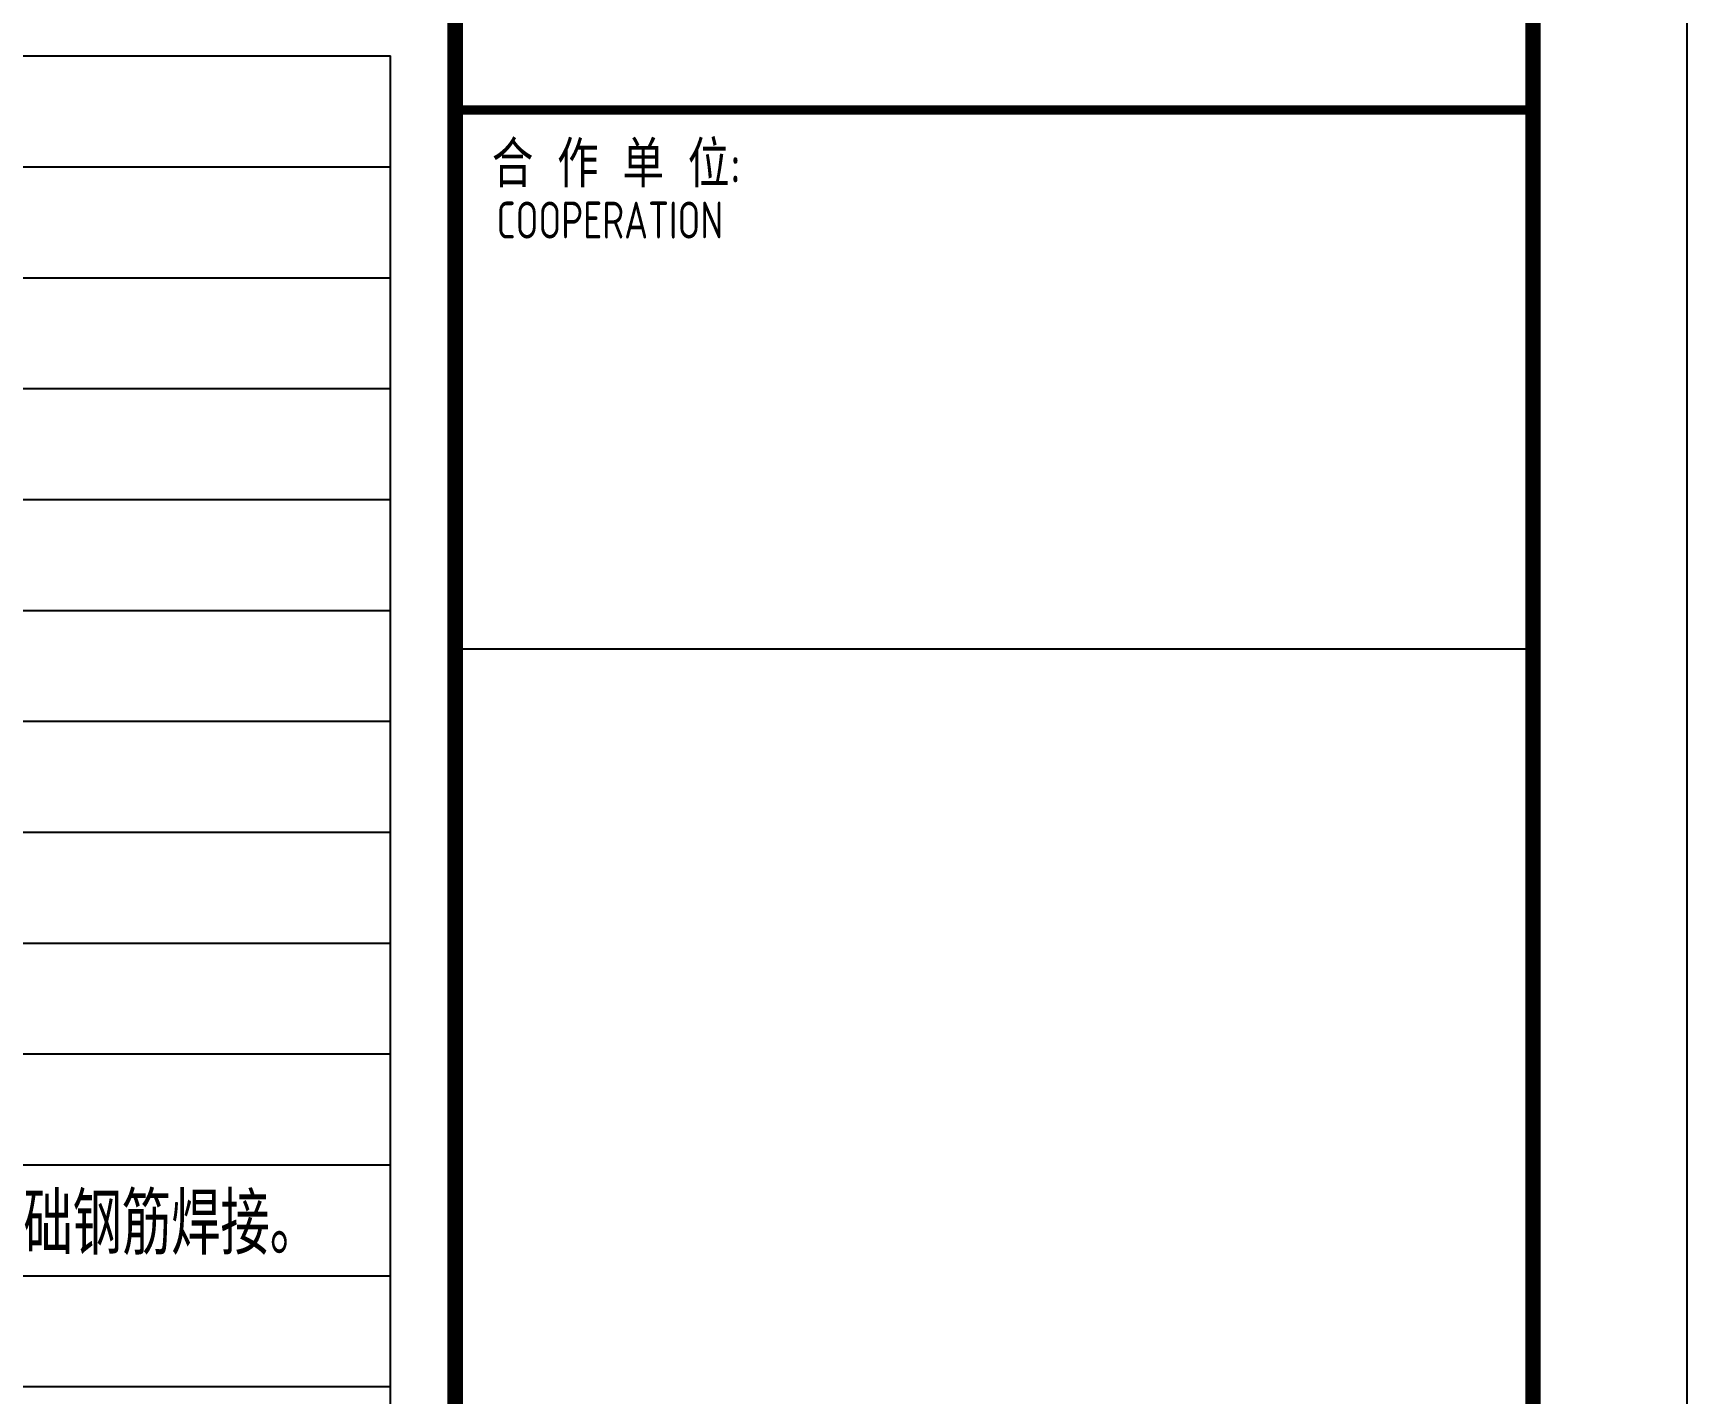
# Model space of a CAD drawing. Extents: x 2350667 to 3185789, y 309667 to 706270.
# Drawn here: x 2424026 to 2434767, y 354232 to 363067 of the extents above; entities that cross this region are included whole.
import ezdxf
from ezdxf.enums import TextEntityAlignment as Align

# ---------------------------------------------------------------- set-up
doc = ezdxf.new("R2010")
doc.units = 0
doc.header["$LTSCALE"] = 1000
for name, color, linetype in [('0-底图', 7, 'Continuous'), ('BTTK', 7, 'Continuous'), ('PUB_TITLE', 4, 'Continuous'), ('TEL_TEXT', 7, 'Continuous'), ('表格', 7, 'Continuous')]:
    doc.layers.add(name, color=color, linetype=linetype)
doc.styles.add('_TEL_DIM', font='SIMPLEX', dxfattribs={"width": 0.8, "height": 3.5, "bigfont": 'HZTXT'})
doc.styles.add('HZ(TK)', font='geniso.shx', dxfattribs={"width": 0.9, "bigfont": 'hztxt.shx'})

# ---------------------------------------------------------------- blocks, each defined once
blk = doc.blocks.new('vhtemplate_2020年新竖式图框_A1')
at = {"layer": 'BTTK'}
blk.add_line((831, 494), (761, 494), dxfattribs=at)
at = {"layer": 'BTTK', "const_width": 0.6}
blk.add_lwpolyline([(831, 529), (761, 529)], dxfattribs=at)
at = {"layer": 'PUB_TITLE', "color": 7}
blk.add_lwpolyline([(0, 594), (841, 594), (841, 0), (0, 0)], close=True, dxfattribs=at)
at = {"layer": 'PUB_TITLE', "const_width": 1}
blk.add_lwpolyline([(25, 10), (831, 10), (831, 584), (25, 584)], close=True, dxfattribs=at)
blk.add_lwpolyline([(761, 10), (761, 584)], dxfattribs=at)
at = {"layer": 'BTTK', "style": 'HZ(TK)', "width": 0.9}
blk.add_text('合 作 单 位:', height=3, dxfattribs=at).set_placement((763.38, 523.98))
at = {"layer": 'BTTK', "style": 'HZ(TK)', "width": 0.8}
blk.add_text('COOPERATION', height=2.4, dxfattribs=at).set_placement((771.05, 521.86), align=Align.MIDDLE_CENTER)
at = {"layer": 'BTTK', "color": 4, "style": 'HZ(TK)', "width": 0.9}
for tag, p in [('合作单位', (796, 511.5)), ('建设单位', (796, 209.5)), ('工程名称', (796, 176.5)), ('子项名称', (806, 160)), ('图纸名称', (796, 141))]:
    blk.add_attdef(tag, text='', height=3.5, dxfattribs=at).set_placement(p, align=Align.MIDDLE_CENTER)
for tag, p in [('注册证书号', (808.5, 309.01)), ('注册印章号', (808.5, 301.01)), ('设计号', (806, 193)), ('图别', (789.75, 34)), ('图号', (822.25, 34)), ('版本号', (789.75, 26)), ('日期', (822.25, 26))]:
    blk.add_attdef(tag, text='', height=3.5, dxfattribs=at).set_placement(p, align=Align.MIDDLE)

msp = doc.modelspace()

# ---------------------------------------------------------------- linework, layer by layer
at = {"layer": '表格', "color": 8}
for p, q in [((2411840, 362919), (2426347, 362919)), ((2426347, 341319), (2426347, 362919)), ((2411840, 362199), (2426347, 362199)), ((2411840, 361479), (2426347, 361479)), ((2411840, 360759), (2426347, 360759)), ((2411840, 360039), (2426347, 360039)), ((2411840, 359319), (2426347, 359319)), ((2411840, 358599), (2426347, 358599)), ((2411840, 357879), (2426347, 357879)), ((2411840, 357159), (2426347, 357159)), ((2411840, 356439), (2426347, 356439)), ((2411840, 355719), (2426347, 355719)), ((2411840, 354999), (2426347, 354999)), ((2411840, 354279), (2426347, 354279))]:
    msp.add_line(p, q, dxfattribs=at)

# ---------------------------------------------------------------- block references
at = {"layer": '0-底图', "xscale": 100, "yscale": 100, "zscale": 100}
msp.add_blockref('vhtemplate_2020年新竖式图框_A1', (2350667, 309667), dxfattribs=at)

# ---------------------------------------------------------------- texts
at = {"layer": 'TEL_TEXT', "style": '_TEL_DIM', "width": 0.8}
msp.add_text('利用柱内两根≥%%C16主钢筋顺长连通，上端与避雷带焊接，下端与基础钢筋焊接。', height=400, dxfattribs=at).set_placement((2414198, 355136))

doc.saveas('drawing.dxf')
